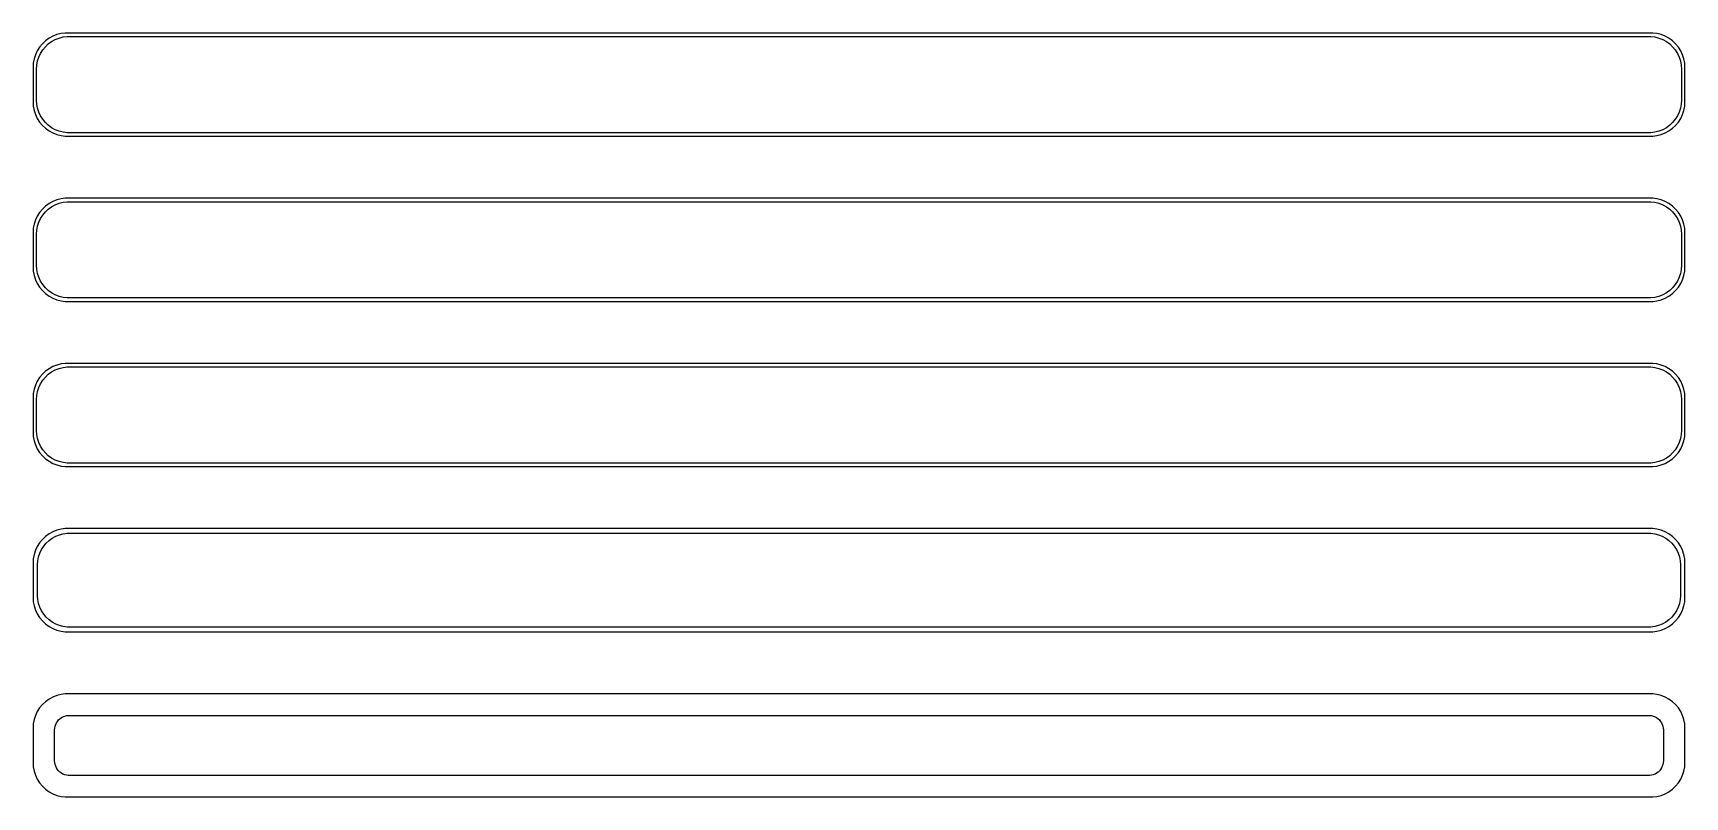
# Model space of a CAD drawing. Header units: metres. Extents: x -120 to 120, y 113 to 223.
import ezdxf

# ---------------------------------------------------------------- set-up
doc = ezdxf.new("R2010")
doc.units = ezdxf.units.M

msp = doc.modelspace()

# ---------------------------------------------------------------- linework, layer by layer
for p, q in [((-116.545, 223.255), (-117.129, 223.024)), ((-115.937, 223.411), (-116.545, 223.255)), ((-115.314, 223.49), (-115.937, 223.411)), ((115.314, 223.49), (-115.314, 223.49)), ((115.937, 223.411), (115.314, 223.49)), ((116.545, 223.255), (115.937, 223.411)), ((117.129, 223.024), (116.545, 223.255)), ((-119.382, 220.909), (-119.649, 220.341)), ((-119.045, 221.439), (-119.382, 220.909)), ((-118.645, 221.923), (-119.045, 221.439)), ((-118.912, 220.538), (-118.593, 221.042)), ((-118.187, 222.353), (-118.645, 221.923)), ((-118.593, 221.042), (-118.213, 221.502)), ((-118.213, 221.502), (-117.778, 221.91)), ((-117.679, 222.722), (-118.187, 222.353)), ((-117.778, 221.91), (-117.295, 222.261)), ((-117.129, 223.024), (-117.679, 222.722)), ((-117.295, 222.261), (-116.772, 222.548)), ((-116.772, 222.548), (-116.218, 222.768)), ((-116.218, 222.768), (-115.64, 222.916)), ((-115.64, 222.916), (-115.048, 222.991)), ((-115.048, 222.991), (115.048, 222.991)), ((115.048, 222.991), (115.64, 222.916)), ((115.64, 222.916), (116.218, 222.768)), ((116.218, 222.768), (116.772, 222.548)), ((116.772, 222.548), (117.295, 222.261)), ((117.679, 222.722), (117.129, 223.024)), ((117.295, 222.261), (117.778, 221.91)), ((118.187, 222.353), (117.679, 222.722)), ((117.778, 221.91), (118.213, 221.502)), ((118.645, 221.923), (118.187, 222.353)), ((118.213, 221.502), (118.593, 221.042)), ((118.593, 221.042), (118.912, 220.538)), ((119.045, 221.439), (118.645, 221.923)), ((119.382, 220.909), (119.045, 221.439)), ((119.649, 220.341), (119.382, 220.909)), ((-119.961, 219.127), (-120, 218.5)), ((-120, 218.5), (-120, 213.5)), ((-119.843, 219.743), (-119.961, 219.127)), ((-119.649, 220.341), (-119.843, 219.743)), ((-119.5, 218.25), (-119.463, 218.845)), ((-119.463, 218.845), (-119.351, 219.431)), ((-119.351, 219.431), (-119.166, 219.999)), ((-119.166, 219.999), (-118.912, 220.538)), ((118.912, 220.538), (119.166, 219.999)), ((119.166, 219.999), (119.351, 219.431)), ((119.351, 219.431), (119.463, 218.845)), ((119.463, 218.845), (119.5, 218.25)), ((119.843, 219.743), (119.649, 220.341)), ((119.961, 219.127), (119.843, 219.743)), ((120, 218.5), (119.961, 219.127)), ((120, 213.5), (120, 218.5)), ((-119.5, 213.75), (-119.5, 218.25)), ((119.5, 218.25), (119.5, 213.75)), ((-119.463, 213.155), (-119.5, 213.75)), ((119.5, 213.75), (119.463, 213.155)), ((-120, 213.5), (-119.961, 212.873)), ((-119.961, 212.873), (-119.843, 212.257)), ((-119.843, 212.257), (-119.649, 211.659)), ((-119.649, 211.659), (-119.382, 211.091)), ((-119.351, 212.569), (-119.463, 213.155)), ((-119.166, 212.001), (-119.351, 212.569)), ((-118.912, 211.462), (-119.166, 212.001)), ((-118.593, 210.958), (-118.912, 211.462)), ((118.912, 211.462), (118.593, 210.958)), ((119.166, 212.001), (118.912, 211.462)), ((119.351, 212.569), (119.166, 212.001)), ((119.463, 213.155), (119.351, 212.569)), ((119.382, 211.091), (119.649, 211.659)), ((119.649, 211.659), (119.843, 212.257)), ((119.843, 212.257), (119.961, 212.873)), ((119.961, 212.873), (120, 213.5)), ((-119.382, 211.091), (-119.045, 210.561)), ((-119.045, 210.561), (-118.645, 210.077)), ((-118.645, 210.077), (-118.187, 209.647)), ((-118.213, 210.498), (-118.593, 210.958)), ((-117.778, 210.09), (-118.213, 210.498)), ((-118.187, 209.647), (-117.679, 209.278)), ((-117.295, 209.739), (-117.778, 210.09)), ((-117.679, 209.278), (-117.129, 208.976)), ((-116.772, 209.452), (-117.295, 209.739)), ((-117.129, 208.976), (-116.545, 208.745)), ((-116.218, 209.232), (-116.772, 209.452)), ((-115.64, 209.084), (-116.218, 209.232)), ((-115.048, 209.009), (-115.64, 209.084)), ((115.048, 209.009), (-115.048, 209.009)), ((115.64, 209.084), (115.048, 209.009)), ((116.218, 209.232), (115.64, 209.084)), ((116.772, 209.452), (116.218, 209.232)), ((116.545, 208.745), (117.129, 208.976)), ((117.295, 209.739), (116.772, 209.452)), ((117.129, 208.976), (117.679, 209.278)), ((117.778, 210.09), (117.295, 209.739)), ((117.679, 209.278), (118.187, 209.647)), ((118.213, 210.498), (117.778, 210.09)), ((118.187, 209.647), (118.645, 210.077)), ((118.593, 210.958), (118.213, 210.498)), ((118.645, 210.077), (119.045, 210.561)), ((119.045, 210.561), (119.382, 211.091)), ((-116.545, 208.745), (-115.937, 208.589)), ((-115.937, 208.589), (-115.314, 208.51)), ((-115.314, 208.51), (115.314, 208.51)), ((115.314, 208.51), (115.937, 208.589)), ((115.937, 208.589), (116.545, 208.745)), ((-116.545, 199.255), (-117.129, 199.024)), ((-115.937, 199.411), (-116.545, 199.255)), ((-115.314, 199.49), (-115.937, 199.411)), ((115.314, 199.49), (-115.314, 199.49)), ((115.937, 199.411), (115.314, 199.49)), ((116.545, 199.255), (115.937, 199.411)), ((117.129, 199.024), (116.545, 199.255)), ((-119.382, 196.909), (-119.649, 196.341)), ((-119.045, 197.439), (-119.382, 196.909)), ((-118.645, 197.923), (-119.045, 197.439)), ((-118.912, 196.538), (-118.593, 197.042)), ((-118.187, 198.353), (-118.645, 197.923)), ((-118.593, 197.042), (-118.213, 197.502)), ((-118.213, 197.502), (-117.778, 197.91)), ((-117.679, 198.722), (-118.187, 198.353)), ((-117.778, 197.91), (-117.295, 198.261)), ((-117.129, 199.024), (-117.679, 198.722)), ((-117.295, 198.261), (-116.772, 198.548)), ((-116.772, 198.548), (-116.218, 198.768)), ((-116.218, 198.768), (-115.64, 198.916)), ((-115.64, 198.916), (-115.048, 198.991)), ((-115.048, 198.991), (115.048, 198.991)), ((115.048, 198.991), (115.64, 198.916)), ((115.64, 198.916), (116.218, 198.768)), ((116.218, 198.768), (116.772, 198.548)), ((116.772, 198.548), (117.295, 198.261)), ((117.679, 198.722), (117.129, 199.024)), ((117.295, 198.261), (117.778, 197.91)), ((118.187, 198.353), (117.679, 198.722)), ((117.778, 197.91), (118.213, 197.502)), ((118.645, 197.923), (118.187, 198.353)), ((118.213, 197.502), (118.593, 197.042)), ((118.593, 197.042), (118.912, 196.538)), ((119.045, 197.439), (118.645, 197.923)), ((119.382, 196.909), (119.045, 197.439)), ((119.649, 196.341), (119.382, 196.909)), ((-119.961, 195.127), (-120, 194.5)), ((-120, 194.5), (-120, 189.5)), ((-119.843, 195.743), (-119.961, 195.127)), ((-119.649, 196.341), (-119.843, 195.743)), ((-119.5, 194.25), (-119.463, 194.845)), ((-119.463, 194.845), (-119.351, 195.431)), ((-119.351, 195.431), (-119.166, 195.999)), ((-119.166, 195.999), (-118.912, 196.538)), ((118.912, 196.538), (119.166, 195.999)), ((119.166, 195.999), (119.351, 195.431)), ((119.351, 195.431), (119.463, 194.845)), ((119.463, 194.845), (119.5, 194.25)), ((119.843, 195.743), (119.649, 196.341)), ((119.961, 195.127), (119.843, 195.743)), ((120, 194.5), (119.961, 195.127)), ((120, 189.5), (120, 194.5)), ((-119.5, 189.75), (-119.5, 194.25)), ((119.5, 194.25), (119.5, 189.75)), ((-119.463, 189.155), (-119.5, 189.75)), ((119.5, 189.75), (119.463, 189.155)), ((-120, 189.5), (-119.961, 188.873)), ((-119.961, 188.873), (-119.843, 188.257)), ((-119.843, 188.257), (-119.649, 187.659)), ((-119.649, 187.659), (-119.382, 187.091)), ((-119.351, 188.569), (-119.463, 189.155)), ((-119.166, 188.001), (-119.351, 188.569)), ((-118.912, 187.462), (-119.166, 188.001)), ((-118.593, 186.958), (-118.912, 187.462)), ((118.912, 187.462), (118.593, 186.958)), ((119.166, 188.001), (118.912, 187.462)), ((119.351, 188.569), (119.166, 188.001)), ((119.463, 189.155), (119.351, 188.569)), ((119.382, 187.091), (119.649, 187.659)), ((119.649, 187.659), (119.843, 188.257)), ((119.843, 188.257), (119.961, 188.873)), ((119.961, 188.873), (120, 189.5)), ((-119.382, 187.091), (-119.045, 186.561)), ((-119.045, 186.561), (-118.645, 186.077)), ((-118.645, 186.077), (-118.187, 185.647)), ((-118.213, 186.498), (-118.593, 186.958)), ((-117.778, 186.09), (-118.213, 186.498)), ((-118.187, 185.647), (-117.679, 185.278)), ((-117.295, 185.739), (-117.778, 186.09)), ((-117.679, 185.278), (-117.129, 184.976)), ((-116.772, 185.452), (-117.295, 185.739)), ((-117.129, 184.976), (-116.545, 184.745)), ((-116.218, 185.232), (-116.772, 185.452)), ((-115.64, 185.084), (-116.218, 185.232)), ((-115.048, 185.009), (-115.64, 185.084)), ((115.048, 185.009), (-115.048, 185.009)), ((115.64, 185.084), (115.048, 185.009)), ((116.218, 185.232), (115.64, 185.084)), ((116.772, 185.452), (116.218, 185.232)), ((116.545, 184.745), (117.129, 184.976)), ((117.295, 185.739), (116.772, 185.452)), ((117.129, 184.976), (117.679, 185.278)), ((117.778, 186.09), (117.295, 185.739)), ((117.679, 185.278), (118.187, 185.647)), ((118.213, 186.498), (117.778, 186.09)), ((118.187, 185.647), (118.645, 186.077)), ((118.593, 186.958), (118.213, 186.498)), ((118.645, 186.077), (119.045, 186.561)), ((119.045, 186.561), (119.382, 187.091)), ((-116.545, 184.745), (-115.937, 184.589)), ((-115.937, 184.589), (-115.314, 184.51)), ((-115.314, 184.51), (115.314, 184.51)), ((115.314, 184.51), (115.937, 184.589)), ((115.937, 184.589), (116.545, 184.745)), ((-116.545, 175.255), (-117.129, 175.024)), ((-115.937, 175.411), (-116.545, 175.255)), ((-115.314, 175.49), (-115.937, 175.411)), ((115.314, 175.49), (-115.314, 175.49)), ((115.937, 175.411), (115.314, 175.49)), ((116.545, 175.255), (115.937, 175.411)), ((117.129, 175.024), (116.545, 175.255)), ((-119.382, 172.909), (-119.649, 172.341)), ((-119.045, 173.439), (-119.382, 172.909)), ((-118.645, 173.923), (-119.045, 173.439)), ((-118.912, 172.538), (-118.593, 173.042)), ((-118.187, 174.353), (-118.645, 173.923)), ((-118.593, 173.042), (-118.213, 173.502)), ((-118.213, 173.502), (-117.778, 173.91)), ((-117.679, 174.722), (-118.187, 174.353)), ((-117.778, 173.91), (-117.295, 174.261)), ((-117.129, 175.024), (-117.679, 174.722)), ((-117.295, 174.261), (-116.772, 174.548)), ((-116.772, 174.548), (-116.218, 174.768)), ((-116.218, 174.768), (-115.64, 174.916)), ((-115.64, 174.916), (-115.048, 174.991)), ((-115.048, 174.991), (115.048, 174.991)), ((115.048, 174.991), (115.64, 174.916)), ((115.64, 174.916), (116.218, 174.768)), ((116.218, 174.768), (116.772, 174.548)), ((116.772, 174.548), (117.295, 174.261)), ((117.679, 174.722), (117.129, 175.024)), ((117.295, 174.261), (117.778, 173.91)), ((118.187, 174.353), (117.679, 174.722)), ((117.778, 173.91), (118.213, 173.502)), ((118.645, 173.923), (118.187, 174.353)), ((118.213, 173.502), (118.593, 173.042)), ((118.593, 173.042), (118.912, 172.538)), ((119.045, 173.439), (118.645, 173.923)), ((119.382, 172.909), (119.045, 173.439)), ((119.649, 172.341), (119.382, 172.909)), ((-119.961, 171.127), (-120, 170.5)), ((-120, 170.5), (-120, 165.5)), ((-119.843, 171.743), (-119.961, 171.127)), ((-119.649, 172.341), (-119.843, 171.743)), ((-119.5, 170.25), (-119.463, 170.845)), ((-119.463, 170.845), (-119.351, 171.431)), ((-119.351, 171.431), (-119.166, 171.999)), ((-119.166, 171.999), (-118.912, 172.538)), ((118.912, 172.538), (119.166, 171.999)), ((119.166, 171.999), (119.351, 171.431)), ((119.351, 171.431), (119.463, 170.845)), ((119.463, 170.845), (119.5, 170.25)), ((119.843, 171.743), (119.649, 172.341)), ((119.961, 171.127), (119.843, 171.743)), ((120, 170.5), (119.961, 171.127)), ((120, 165.5), (120, 170.5)), ((-119.5, 165.75), (-119.5, 170.25)), ((119.5, 170.25), (119.5, 165.75)), ((-119.463, 165.155), (-119.5, 165.75)), ((119.5, 165.75), (119.463, 165.155)), ((-120, 165.5), (-119.961, 164.873)), ((-119.961, 164.873), (-119.843, 164.257)), ((-119.843, 164.257), (-119.649, 163.659)), ((-119.649, 163.659), (-119.382, 163.091)), ((-119.351, 164.569), (-119.463, 165.155)), ((-119.166, 164.001), (-119.351, 164.569)), ((-118.912, 163.462), (-119.166, 164.001)), ((-118.593, 162.958), (-118.912, 163.462)), ((118.912, 163.462), (118.593, 162.958)), ((119.166, 164.001), (118.912, 163.462)), ((119.351, 164.569), (119.166, 164.001)), ((119.463, 165.155), (119.351, 164.569)), ((119.382, 163.091), (119.649, 163.659)), ((119.649, 163.659), (119.843, 164.257)), ((119.843, 164.257), (119.961, 164.873)), ((119.961, 164.873), (120, 165.5)), ((-119.382, 163.091), (-119.045, 162.561)), ((-119.045, 162.561), (-118.645, 162.077)), ((-118.645, 162.077), (-118.187, 161.647)), ((-118.213, 162.498), (-118.593, 162.958)), ((-117.778, 162.09), (-118.213, 162.498)), ((-118.187, 161.647), (-117.679, 161.278)), ((-117.295, 161.739), (-117.778, 162.09)), ((-117.679, 161.278), (-117.129, 160.976)), ((-116.772, 161.452), (-117.295, 161.739)), ((-117.129, 160.976), (-116.545, 160.745)), ((-116.218, 161.232), (-116.772, 161.452)), ((-115.64, 161.084), (-116.218, 161.232)), ((-115.048, 161.009), (-115.64, 161.084)), ((115.048, 161.009), (-115.048, 161.009)), ((115.64, 161.084), (115.048, 161.009)), ((116.218, 161.232), (115.64, 161.084)), ((116.772, 161.452), (116.218, 161.232)), ((116.545, 160.745), (117.129, 160.976)), ((117.295, 161.739), (116.772, 161.452)), ((117.129, 160.976), (117.679, 161.278)), ((117.778, 162.09), (117.295, 161.739)), ((117.679, 161.278), (118.187, 161.647)), ((118.213, 162.498), (117.778, 162.09)), ((118.187, 161.647), (118.645, 162.077)), ((118.593, 162.958), (118.213, 162.498)), ((118.645, 162.077), (119.045, 162.561)), ((119.045, 162.561), (119.382, 163.091)), ((-116.545, 160.745), (-115.937, 160.589)), ((-115.937, 160.589), (-115.314, 160.51)), ((-115.314, 160.51), (115.314, 160.51)), ((115.314, 160.51), (115.937, 160.589)), ((115.937, 160.589), (116.545, 160.745)), ((-116.545, 151.255), (-117.129, 151.024)), ((-115.937, 151.411), (-116.545, 151.255)), ((-115.314, 151.49), (-115.937, 151.411)), ((115.314, 151.49), (-115.314, 151.49)), ((115.937, 151.411), (115.314, 151.49)), ((116.545, 151.255), (115.937, 151.411)), ((117.129, 151.024), (116.545, 151.255)), ((-119.382, 148.909), (-119.649, 148.341)), ((-119.045, 149.439), (-119.382, 148.909)), ((-118.645, 149.923), (-119.045, 149.439)), ((-118.762, 148.456), (-118.454, 148.941)), ((-118.187, 150.353), (-118.645, 149.923)), ((-118.454, 148.941), (-118.088, 149.384)), ((-117.679, 150.722), (-118.187, 150.353)), ((-118.088, 149.384), (-117.668, 149.778)), ((-117.129, 151.024), (-117.679, 150.722)), ((-117.668, 149.778), (-117.203, 150.116)), ((-117.203, 150.116), (-116.699, 150.393)), ((-116.699, 150.393), (-116.165, 150.604)), ((-116.165, 150.604), (-115.608, 150.747)), ((-115.608, 150.747), (-115.037, 150.819)), ((-115.037, 150.819), (115.037, 150.819)), ((115.037, 150.819), (115.608, 150.747)), ((115.608, 150.747), (116.165, 150.604)), ((116.165, 150.604), (116.699, 150.393)), ((116.699, 150.393), (117.203, 150.116)), ((117.679, 150.722), (117.129, 151.024)), ((117.203, 150.116), (117.668, 149.778)), ((117.668, 149.778), (118.088, 149.384)), ((118.187, 150.353), (117.679, 150.722)), ((118.088, 149.384), (118.454, 148.941)), ((118.645, 149.923), (118.187, 150.353)), ((118.454, 148.941), (118.762, 148.456)), ((119.045, 149.439), (118.645, 149.923)), ((119.382, 148.909), (119.045, 149.439)), ((119.649, 148.341), (119.382, 148.909)), ((-119.961, 147.127), (-120, 146.5)), ((-120, 146.5), (-120, 141.5)), ((-119.843, 147.743), (-119.961, 147.127)), ((-119.649, 148.341), (-119.843, 147.743)), ((-119.328, 146.25), (-119.292, 146.824)), ((-119.292, 146.824), (-119.185, 147.389)), ((-119.185, 147.389), (-119.007, 147.935)), ((-119.007, 147.935), (-118.762, 148.456)), ((118.762, 148.456), (119.007, 147.935)), ((119.007, 147.935), (119.185, 147.389)), ((119.185, 147.389), (119.292, 146.824)), ((119.292, 146.824), (119.328, 146.25)), ((119.843, 147.743), (119.649, 148.341)), ((119.961, 147.127), (119.843, 147.743)), ((120, 146.5), (119.961, 147.127)), ((120, 141.5), (120, 146.5)), ((-119.328, 141.75), (-119.328, 146.25)), ((119.328, 146.25), (119.328, 141.75)), ((-119.292, 141.176), (-119.328, 141.75)), ((119.328, 141.75), (119.292, 141.176)), ((-120, 141.5), (-119.961, 140.873)), ((-119.961, 140.873), (-119.843, 140.257)), ((-119.843, 140.257), (-119.649, 139.659)), ((-119.649, 139.659), (-119.382, 139.091)), ((-119.185, 140.611), (-119.292, 141.176)), ((-119.007, 140.065), (-119.185, 140.611)), ((-118.762, 139.544), (-119.007, 140.065)), ((-118.454, 139.059), (-118.762, 139.544)), ((118.762, 139.544), (118.454, 139.059)), ((119.007, 140.065), (118.762, 139.544)), ((119.185, 140.611), (119.007, 140.065)), ((119.292, 141.176), (119.185, 140.611)), ((119.382, 139.091), (119.649, 139.659)), ((119.649, 139.659), (119.843, 140.257)), ((119.843, 140.257), (119.961, 140.873)), ((119.961, 140.873), (120, 141.5)), ((-119.382, 139.091), (-119.045, 138.561)), ((-119.045, 138.561), (-118.645, 138.077)), ((-118.645, 138.077), (-118.187, 137.647)), ((-118.088, 138.616), (-118.454, 139.059)), ((-118.187, 137.647), (-117.679, 137.278)), ((-117.668, 138.222), (-118.088, 138.616)), ((-117.679, 137.278), (-117.129, 136.976)), ((-117.203, 137.884), (-117.668, 138.222)), ((-116.699, 137.607), (-117.203, 137.884)), ((-117.129, 136.976), (-116.545, 136.745)), ((-116.165, 137.396), (-116.699, 137.607)), ((-115.608, 137.253), (-116.165, 137.396)), ((-115.037, 137.181), (-115.608, 137.253)), ((115.037, 137.181), (-115.037, 137.181)), ((115.608, 137.253), (115.037, 137.181)), ((116.165, 137.396), (115.608, 137.253)), ((116.699, 137.607), (116.165, 137.396)), ((116.545, 136.745), (117.129, 136.976)), ((117.203, 137.884), (116.699, 137.607)), ((117.129, 136.976), (117.679, 137.278)), ((117.668, 138.222), (117.203, 137.884)), ((118.088, 138.616), (117.668, 138.222)), ((117.679, 137.278), (118.187, 137.647)), ((118.454, 139.059), (118.088, 138.616)), ((118.187, 137.647), (118.645, 138.077)), ((118.645, 138.077), (119.045, 138.561)), ((119.045, 138.561), (119.382, 139.091)), ((-116.545, 136.745), (-115.937, 136.589)), ((-115.937, 136.589), (-115.314, 136.51)), ((-115.314, 136.51), (115.314, 136.51)), ((115.314, 136.51), (115.937, 136.589)), ((115.937, 136.589), (116.545, 136.745)), ((-116.545, 127.255), (-117.129, 127.024)), ((-115.937, 127.411), (-116.545, 127.255)), ((-115.314, 127.49), (-115.937, 127.411)), ((115.314, 127.49), (-115.314, 127.49)), ((115.937, 127.411), (115.314, 127.49)), ((116.545, 127.255), (115.937, 127.411)), ((117.129, 127.024), (116.545, 127.255)), ((-119.382, 124.909), (-119.649, 124.341)), ((-119.045, 125.439), (-119.382, 124.909)), ((-118.645, 125.923), (-119.045, 125.439)), ((-118.187, 126.353), (-118.645, 125.923)), ((-117.679, 126.722), (-118.187, 126.353)), ((-117.129, 127.024), (-117.679, 126.722)), ((117.679, 126.722), (117.129, 127.024)), ((118.187, 126.353), (117.679, 126.722)), ((118.645, 125.923), (118.187, 126.353)), ((119.045, 125.439), (118.645, 125.923)), ((119.382, 124.909), (119.045, 125.439)), ((119.649, 124.341), (119.382, 124.909)), ((-119.961, 123.127), (-120, 122.5)), ((-120, 122.5), (-120, 117.5)), ((-119.843, 123.743), (-119.961, 123.127)), ((-119.649, 124.341), (-119.843, 123.743)), ((-116.86, 122.25), (-116.843, 122.514)), ((-116.843, 122.514), (-116.793, 122.775)), ((-116.793, 122.775), (-116.711, 123.027)), ((-116.711, 123.027), (-116.599, 123.266)), ((-116.599, 123.266), (-116.457, 123.49)), ((-116.457, 123.49), (-116.288, 123.694)), ((-116.288, 123.694), (-116.095, 123.875)), ((-116.095, 123.875), (-115.88, 124.031)), ((-115.88, 124.031), (-115.648, 124.159)), ((-115.648, 124.159), (-115.402, 124.256)), ((-115.402, 124.256), (-115.145, 124.322)), ((-115.145, 124.322), (-114.882, 124.355)), ((-114.882, 124.355), (114.882, 124.355)), ((114.882, 124.355), (115.145, 124.322)), ((115.145, 124.322), (115.402, 124.256)), ((115.402, 124.256), (115.648, 124.159)), ((115.648, 124.159), (115.88, 124.031)), ((115.88, 124.031), (116.095, 123.875)), ((116.095, 123.875), (116.288, 123.694)), ((116.288, 123.694), (116.457, 123.49)), ((116.457, 123.49), (116.599, 123.266)), ((116.599, 123.266), (116.711, 123.027)), ((116.711, 123.027), (116.793, 122.775)), ((116.793, 122.775), (116.843, 122.514)), ((116.843, 122.514), (116.86, 122.25)), ((119.843, 123.743), (119.649, 124.341)), ((119.961, 123.127), (119.843, 123.743)), ((120, 122.5), (119.961, 123.127)), ((120, 117.5), (120, 122.5)), ((-116.86, 117.75), (-116.86, 122.25)), ((116.86, 122.25), (116.86, 117.75)), ((-116.843, 117.486), (-116.86, 117.75)), ((116.86, 117.75), (116.843, 117.486)), ((-120, 117.5), (-119.961, 116.873)), ((-119.961, 116.873), (-119.843, 116.257)), ((-119.843, 116.257), (-119.649, 115.659)), ((-119.649, 115.659), (-119.382, 115.091)), ((-116.793, 117.225), (-116.843, 117.486)), ((-116.711, 116.973), (-116.793, 117.225)), ((-116.599, 116.734), (-116.711, 116.973)), ((-116.457, 116.51), (-116.599, 116.734)), ((-116.288, 116.306), (-116.457, 116.51)), ((-116.095, 116.125), (-116.288, 116.306)), ((-115.88, 115.969), (-116.095, 116.125)), ((-115.648, 115.841), (-115.88, 115.969)), ((-115.402, 115.744), (-115.648, 115.841)), ((-115.145, 115.678), (-115.402, 115.744)), ((-114.882, 115.645), (-115.145, 115.678)), ((114.882, 115.645), (-114.882, 115.645)), ((115.145, 115.678), (114.882, 115.645)), ((115.402, 115.744), (115.145, 115.678)), ((115.648, 115.841), (115.402, 115.744)), ((115.88, 115.969), (115.648, 115.841)), ((116.095, 116.125), (115.88, 115.969)), ((116.288, 116.306), (116.095, 116.125)), ((116.457, 116.51), (116.288, 116.306)), ((116.599, 116.734), (116.457, 116.51)), ((116.711, 116.973), (116.599, 116.734)), ((116.793, 117.225), (116.711, 116.973)), ((116.843, 117.486), (116.793, 117.225)), ((119.382, 115.091), (119.649, 115.659)), ((119.649, 115.659), (119.843, 116.257)), ((119.843, 116.257), (119.961, 116.873)), ((119.961, 116.873), (120, 117.5)), ((-119.382, 115.091), (-119.045, 114.561)), ((-119.045, 114.561), (-118.645, 114.077)), ((-118.645, 114.077), (-118.187, 113.647)), ((-118.187, 113.647), (-117.679, 113.278)), ((-117.679, 113.278), (-117.129, 112.976)), ((-117.129, 112.976), (-116.545, 112.745)), ((116.545, 112.745), (117.129, 112.976)), ((117.129, 112.976), (117.679, 113.278)), ((117.679, 113.278), (118.187, 113.647)), ((118.187, 113.647), (118.645, 114.077)), ((118.645, 114.077), (119.045, 114.561)), ((119.045, 114.561), (119.382, 115.091)), ((-116.545, 112.745), (-115.937, 112.589)), ((-115.937, 112.589), (-115.314, 112.51)), ((-115.314, 112.51), (115.314, 112.51)), ((115.314, 112.51), (115.937, 112.589)), ((115.937, 112.589), (116.545, 112.745))]:
    msp.add_line(p, q)

doc.saveas('drawing.dxf')
